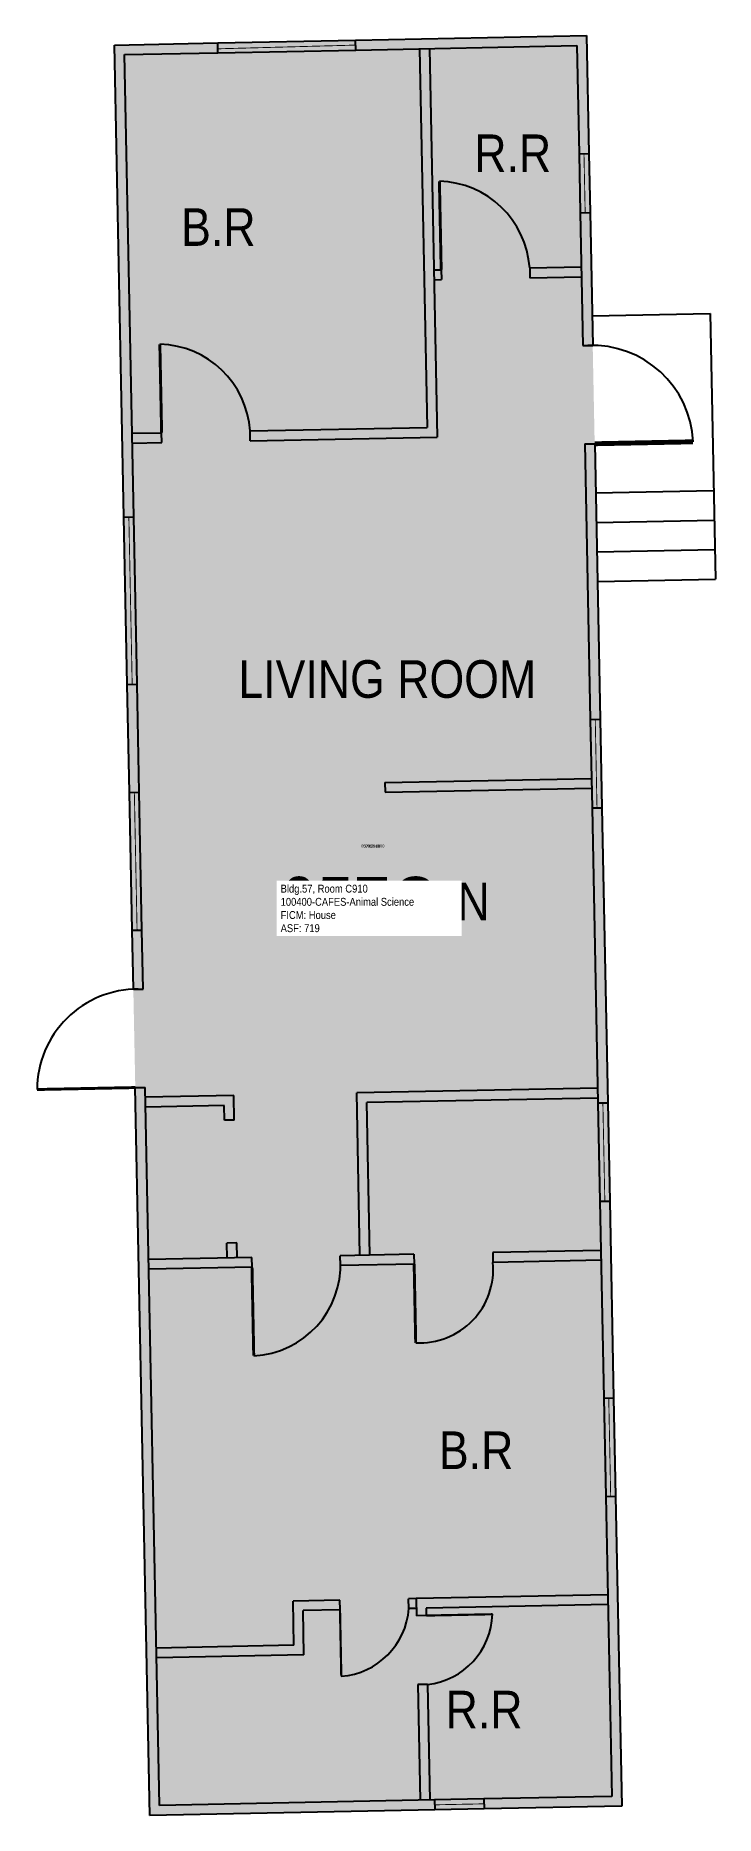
# Model space of a CAD drawing. Header units: inches. Extents: x -724 to 1, y 0 to 2432.
# Drawn here: x -724 to -448, y 1708 to 2432 of the extents above; entities outside this region: 2.
import ezdxf
from ezdxf.enums import TextEntityAlignment as Align

# ---------------------------------------------------------------- set-up
doc = ezdxf.new("R2010")
doc.units = ezdxf.units.IN
doc.header["$LTSCALE"] = 50
doc.header["$MEASUREMENT"] = 0
for name, color, linetype in [('A-DOOR', 2, 'CONTINUOUS'), ('A-GLAZ', 1, 'CONTINUOUS'), ('A-IDEN-RNUM', 7, 'CONTINUOUS'), ('A-IDEN-SNUM', 4, 'CONTINUOUS'), ('A-IDEN-TEXT', 4, 'CONTINUOUS'), ('A-IDEN-VNUM', 4, 'CONTINUOUS'), ('A-SITE', 3, 'CONTINUOUS'), ('A-WALL', 5, 'CONTINUOUS'), ('Rooms-Category-Color', 7, 'CONTINUOUS'), ('Rooms-College-Color', 7, 'CONTINUOUS'), ('Rooms-Department-Color', 7, 'CONTINUOUS'), ('Rooms-Division-Color', 7, 'CONTINUOUS'), ('Rooms-Information', 7, 'CONTINUOUS')]:
    doc.layers.add(name, color=color, linetype=linetype)
doc.styles.add('CP_ROOMVNUMBER', font='arial.ttf', dxfattribs={"width": 0.85, "height": 0.075})
doc.styles.add('ROOMSNUMBER', font='txt', dxfattribs={"height": 1})

msp = doc.modelspace()

# ---------------------------------------------------------------- hatches: boundary and pattern name
at = {"layer": 'Rooms-Category-Color', "true_color": 0x728ef3}
msp.add_hatch(color=171, dxfattribs=at).paths.add_polyline_path([(-677.59, 1708.16), (-485.62, 1711.98), (-499.95, 2431.83), (-691.91, 2428.01)])
at = {"layer": 'Rooms-College-Color', "true_color": 0xe3c5e1}
msp.add_hatch(color=254, dxfattribs=at).paths.add_polyline_path([(-677.59, 1708.16), (-485.62, 1711.98), (-499.95, 2431.83), (-691.91, 2428.01)])
at = {"layer": 'Rooms-Department-Color', "true_color": 0xe3c5e1}
msp.add_hatch(color=254, dxfattribs=at).paths.add_polyline_path([(-677.59, 1708.16), (-485.62, 1711.98), (-499.95, 2431.83), (-691.91, 2428.01)])
at = {"layer": 'Rooms-Division-Color', "true_color": 0xe3c5e1}
msp.add_hatch(color=254, dxfattribs=at).paths.add_polyline_path([(-677.59, 1708.16), (-485.62, 1711.98), (-499.95, 2431.83), (-691.91, 2428.01)])

# ---------------------------------------------------------------- linework, layer by layer
at = {"layer": 'A-DOOR'}
for points, const_width in [([(-559.07, 2336.64), (-559.79, 2372.63)], 1.2), ([(-672.77, 2270.36), (-673.49, 2306.36)], 1.2), ([(-496.64, 2265.87), (-456.66, 2266.67)], 2), ([(-683.47, 2004.1), (-723.43, 2003.31)], 1.2), ([(-570.06, 1932.34), (-569.43, 1900.31)], 1.2), ([(-636.01, 1931.03), (-635.3, 1895.04)], 1.2), ([(-600.22, 1791.71), (-599.69, 1764.72)], 0.9), ([(-565.18, 1789.41), (-538.18, 1789.95)], 0.9)]:
    msp.add_lwpolyline(points, dxfattribs=dict(at, const_width=const_width))
for centre, radius, start, end in [((-560.88, 2334.75), 37.89, 3.93776, 88.34224), ((-674.58, 2268.48), 37.89, 3.93776, 88.34224), ((-497.62, 2264.85), 41.01, 2.53576, 92.53576), ((-682.46, 2003.16), 40.97, 89.7426, 179.79419), ((-637.03, 1932.01), 37.01, 272.68646, 2.68646), ((-567.83, 1930.2), 29.93, 266.94032, 5.33929), ((-601.89, 1794.37), 29.73, 274.25264, 355.9519), ((-567.9, 1790.97), 29.73, 276.32771, 358.02698)]:
    msp.add_arc(centre, radius, start, end, dxfattribs=at)
at = {"layer": 'A-GLAZ'}
for p, q in [((-649.92, 2428.85), (-593.89, 2429.97)), ((-649.84, 2424.86), (-593.81, 2425.97)), ((-502.99, 2383.76), (-502.51, 2359.77)), ((-498.99, 2383.84), (-498.51, 2359.85)), ((-686.74, 2168.03), (-688.09, 2236.05)), ((-682.74, 2168.11), (-684.09, 2236.13)), ((-498.41, 2153.82), (-497.69, 2117.82)), ((-494.42, 2153.9), (-493.7, 2117.9)), ((-684.75, 2068.08), (-685.86, 2124.11)), ((-680.75, 2068.16), (-681.87, 2124.19)), ((-495.31, 1997.85), (-494.51, 1957.86)), ((-491.31, 1997.93), (-490.52, 1957.94)), ((-492.92, 1877.84), (-492.12, 1837.85)), ((-488.92, 1877.92), (-488.13, 1837.93)), ((-541.73, 1714.86), (-561.77, 1714.46)), ((-541.65, 1710.86), (-561.69, 1710.46))]:
    msp.add_line(p, q, dxfattribs=at)
at = {"layer": 'A-GLAZ', "const_width": 0.36}
for points in [[(-649.87, 2426.46), (-593.85, 2427.97)], [(-500.51, 2359.81), (-500.99, 2383.8)], [(-684.74, 2168.07), (-686.09, 2236.09)], [(-496.41, 2153.86), (-495.7, 2117.86)], [(-682.75, 2068.12), (-683.86, 2124.15)], [(-493.31, 1997.89), (-492.51, 1957.9)], [(-490.92, 1877.88), (-490.13, 1837.89)], [(-561.73, 1712.46), (-541.69, 1712.86)]]:
    msp.add_lwpolyline(points, dxfattribs=at)
at = {"layer": 'A-SITE'}
for p, q in [((-497.68, 2317.88), (-449.69, 2318.83)), ((-449.69, 2318.83), (-447.54, 2210.86)), ((-496.25, 2245.89), (-448.26, 2246.85)), ((-496.01, 2233.9), (-448.02, 2234.85)), ((-495.77, 2221.9), (-447.78, 2222.85)), ((-495.53, 2209.9), (-447.54, 2210.86))]:
    msp.add_line(p, q, dxfattribs=at)
at = {"layer": 'A-WALL'}
for p, q in [((-593.89, 2429.97), (-499.95, 2431.83)), ((-499.95, 2431.83), (-498.99, 2383.84)), ((-691.91, 2428.01), (-649.92, 2428.85)), ((-688.09, 2236.05), (-691.91, 2428.01)), ((-687.83, 2424.1), (-649.84, 2424.86)), ((-649.84, 2424.86), (-649.92, 2428.85)), ((-593.81, 2425.97), (-593.89, 2429.97)), ((-593.81, 2425.97), (-503.86, 2427.76)), ((-567.84, 2426.49), (-564.78, 2272.51)), ((-563.86, 2426.57), (-560.72, 2268.6)), ((-503.86, 2427.76), (-502.99, 2383.76)), ((-684.09, 2236.13), (-687.83, 2424.1)), ((-502.99, 2383.76), (-498.99, 2383.84)), ((-502.51, 2359.77), (-498.51, 2359.85)), ((-502.51, 2359.77), (-501.43, 2305.78)), ((-498.51, 2359.85), (-497.44, 2305.86)), ((-523.08, 2337.35), (-502.07, 2337.77)), ((-562.07, 2336.58), (-559.07, 2336.64)), ((-561.99, 2332.58), (-558.99, 2332.64)), ((-559.07, 2336.64), (-558.99, 2332.64)), ((-523.08, 2337.35), (-523, 2333.36)), ((-523, 2333.36), (-501.99, 2333.78)), ((-501.43, 2305.78), (-497.44, 2305.86)), ((-636.78, 2271.08), (-564.78, 2272.51)), ((-684.77, 2270.13), (-672.77, 2270.36)), ((-684.69, 2266.13), (-672.69, 2266.37)), ((-672.69, 2266.37), (-672.77, 2270.36)), ((-636.7, 2267.09), (-636.78, 2271.08)), ((-636.7, 2267.09), (-560.72, 2268.6)), ((-500.64, 2265.79), (-496.64, 2265.87)), ((-500.64, 2265.79), (-498.41, 2153.82)), ((-496.64, 2265.87), (-494.42, 2153.9)), ((-688.09, 2236.05), (-684.09, 2236.13)), ((-686.74, 2168.03), (-682.74, 2168.11)), ((-685.86, 2124.11), (-686.74, 2168.03)), ((-681.87, 2124.19), (-682.74, 2168.11)), ((-498.41, 2153.82), (-494.42, 2153.9)), ((-581.92, 2128.13), (-497.93, 2129.8)), ((-581.92, 2128.13), (-581.84, 2124.17)), ((-685.86, 2124.11), (-681.87, 2124.19)), ((-581.84, 2124.17), (-497.85, 2125.84)), ((-497.69, 2117.82), (-493.7, 2117.9)), ((-497.69, 2117.82), (-495.31, 1997.85)), ((-493.7, 2117.9), (-491.31, 1997.93)), ((-684.75, 2068.08), (-680.75, 2068.16)), ((-684.27, 2044.09), (-684.75, 2068.08)), ((-680.27, 2044.17), (-680.75, 2068.16)), ((-684.27, 2044.09), (-680.27, 2044.17)), ((-683.47, 2004.1), (-679.48, 2004.18)), ((-677.59, 1708.16), (-683.47, 2004.1)), ((-673.67, 1712.23), (-679.48, 2004.18)), ((-643.41, 2000.9), (-679.4, 2000.18)), ((-643.21, 1990.9), (-643.41, 2000.9)), ((-495.43, 2003.84), (-593.41, 2001.89)), ((-592.1, 1935.9), (-593.41, 2001.89)), ((-495.35, 1999.84), (-589.34, 1997.97)), ((-588.1, 1935.98), (-589.34, 1997.97)), ((-495.31, 1997.85), (-491.31, 1997.93)), ((-647.32, 1996.82), (-679.32, 1996.18)), ((-647.2, 1990.82), (-647.32, 1996.82)), ((-643.21, 1990.9), (-647.2, 1990.82)), ((-494.51, 1957.86), (-490.52, 1957.94)), ((-494.51, 1957.86), (-492.92, 1877.84)), ((-490.52, 1957.94), (-488.92, 1877.92)), ((-642.21, 1940.91), (-646.21, 1940.83)), ((-646.09, 1934.83), (-646.21, 1940.83)), ((-642.09, 1934.91), (-642.21, 1940.91)), ((-636.09, 1935.03), (-678.09, 1934.19)), ((-636.01, 1931.03), (-636.09, 1935.03)), ((-570.14, 1936.34), (-600.1, 1935.74)), ((-600.02, 1931.75), (-600.1, 1935.74)), ((-570.06, 1932.34), (-600.02, 1931.75)), ((-570.14, 1936.34), (-570.06, 1932.34)), ((-494.11, 1937.85), (-538.11, 1936.98)), ((-538.11, 1936.98), (-538.03, 1932.98)), ((-494.03, 1933.86), (-538.03, 1932.98)), ((-636.01, 1931.03), (-678.01, 1930.2)), ((-492.92, 1877.84), (-488.92, 1877.92)), ((-492.12, 1837.85), (-488.13, 1837.93)), ((-492.12, 1837.85), (-489.7, 1715.89)), ((-488.13, 1837.93), (-485.62, 1711.98)), ((-600.3, 1795.71), (-619.31, 1795.33)), ((-618.95, 1777.33), (-619.31, 1795.33)), ((-600.22, 1791.71), (-600.3, 1795.71)), ((-569.31, 1796.32), (-572.31, 1796.27)), ((-572.23, 1792.27), (-572.31, 1796.27)), ((-491.33, 1797.88), (-569.31, 1796.32)), ((-569.31, 1796.32), (-569.17, 1789.33)), ((-600.22, 1791.71), (-615.23, 1791.41)), ((-614.88, 1773.42), (-615.23, 1791.41)), ((-569.23, 1792.33), (-572.23, 1792.27)), ((-565.18, 1789.41), (-569.17, 1789.33)), ((-491.25, 1793.88), (-565.24, 1792.41)), ((-565.24, 1792.41), (-565.18, 1789.41)), ((-618.95, 1777.33), (-674.94, 1776.22)), ((-614.88, 1773.42), (-674.86, 1772.22)), ((-564.62, 1761.42), (-568.62, 1761.34)), ((-568.62, 1761.34), (-567.68, 1714.34)), ((-564.62, 1761.42), (-563.69, 1714.42)), ((-489.7, 1715.89), (-541.73, 1714.86)), ((-561.69, 1710.46), (-677.59, 1708.16)), ((-561.77, 1714.46), (-673.67, 1712.23)), ((-561.77, 1714.46), (-561.69, 1710.46)), ((-541.73, 1714.86), (-541.65, 1710.86)), ((-485.62, 1711.98), (-541.65, 1710.86)), ((0, 0), (1, 0)), ((0, 0), (1, 0))]:
    msp.add_line(p, q, dxfattribs=at)

# ---------------------------------------------------------------- texts
at = {"layer": 'A-IDEN-RNUM', "style": 'ROOMSNUMBER'}
msp.add_text('0910-00', height=1.2, dxfattribs=at).set_placement((-586.89, 2102.31), align=Align.MIDDLE)
at = {"layer": 'A-IDEN-SNUM', "style": 'ROOMSNUMBER'}
msp.add_text('0570C91000', height=1.2, dxfattribs=at).set_placement((-586.89, 2102.31), align=Align.MIDDLE)
at = {"layer": 'A-IDEN-TEXT', "style": 'CP_ROOMVNUMBER', "width": 0.85}
for s, p in [('R.R', (-529.97, 2383.99)), ('B.R', (-649.69, 2353.98)), ('LIVING ROOM', (-581, 2170.22)), ('KITCHEN', (-579.2, 2079.7)), ('B.R', (-544.87, 1856.65)), ('R.R', (-541.63, 1751.2))]:
    msp.add_text(s, height=15.3, dxfattribs=at).set_placement(p, align=Align.MIDDLE)
at = {"layer": 'A-IDEN-VNUM', "style": 'CP_ROOMVNUMBER', "width": 0.85}
msp.add_text('057C', height=22.5, dxfattribs=at).set_placement((-592.42, 2078.5), align=Align.MIDDLE)

# ---------------------------------------------------------------- next in the draw order: texts
at = {"layer": 'Rooms-Information', "insert": (-624.36, 2067.25), "char_height": 3.2143, "width": 72, "attachment_point": 7, "style": 'CP_ROOMVNUMBER', "bg_fill": 3, "box_fill_scale": 1.5, "bg_fill_color": 256, "bg_fill_true_color": 13158600, "bg_fill_transparency": 0}
msp.add_mtext('Bldg.57, Room C910^M^J100400-CAFES-Animal Science^M^JFICM: House^M^JASF: 719', dxfattribs=at)

doc.saveas('drawing.dxf')
